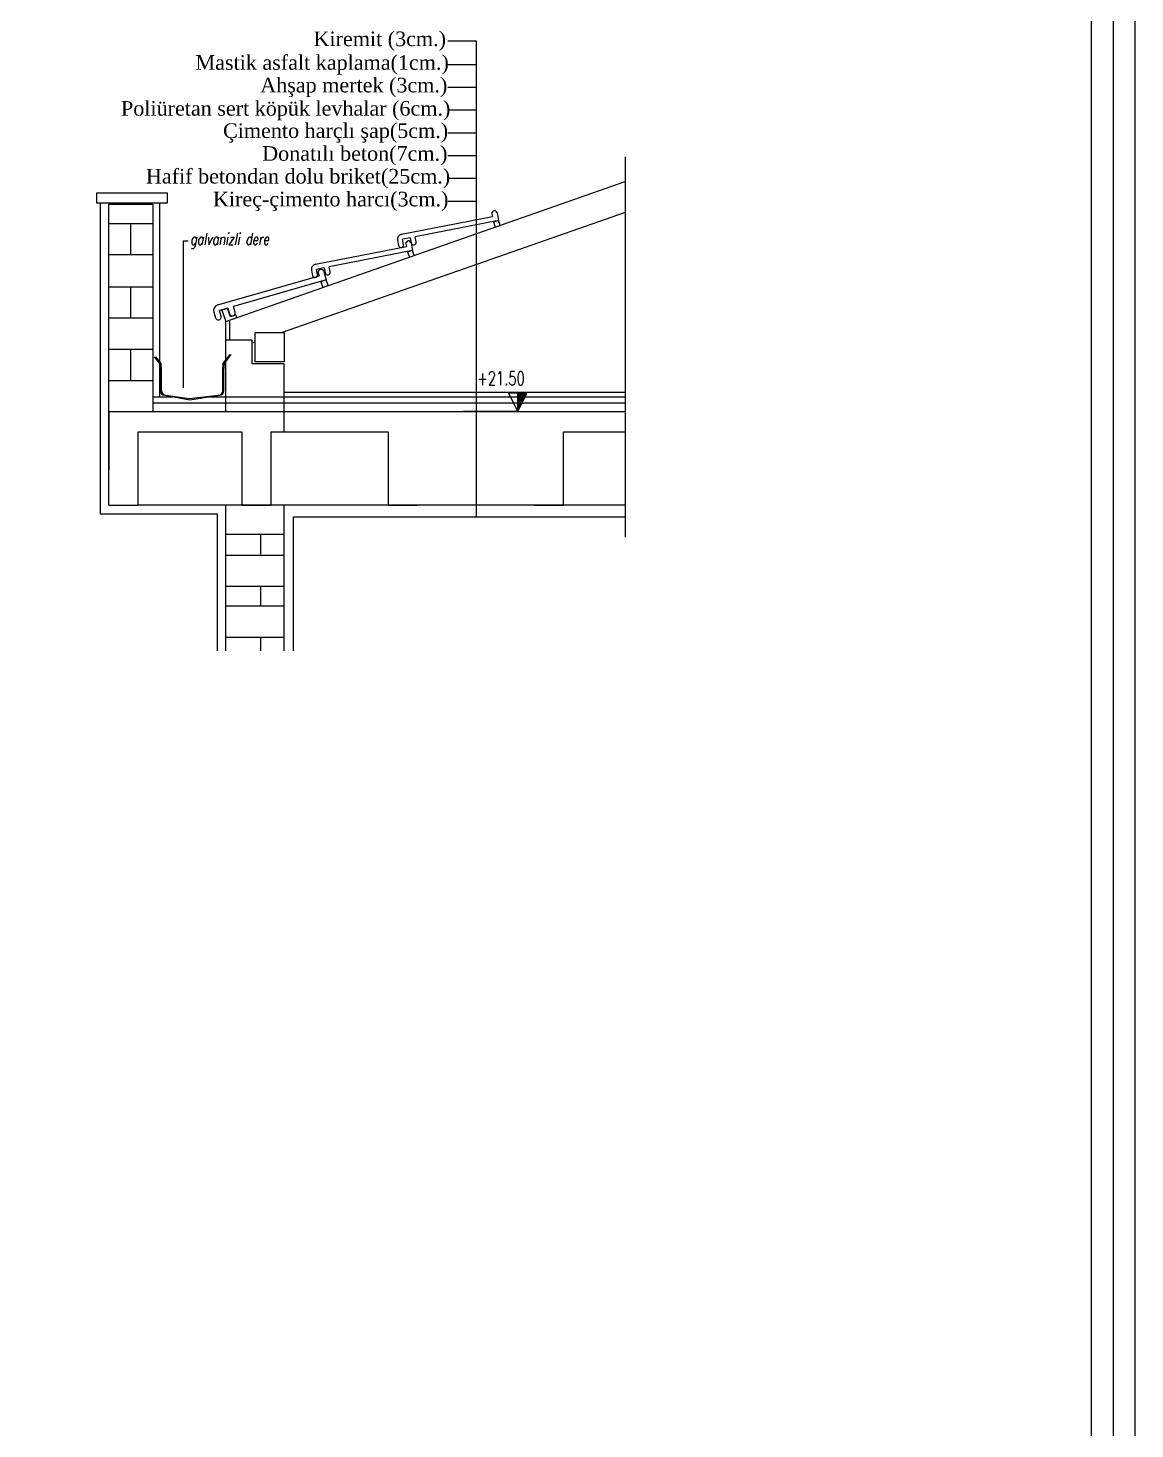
# Model space of a CAD drawing. Header units: millimetres. Extents: x -16104 to 67872, y -88009 to 12107.
# Drawn here: x 67115 to 67872, y 10292 to 11250 of the extents above; entities that cross this region are included whole.
import ezdxf
from ezdxf.enums import TextEntityAlignment as Align

# ---------------------------------------------------------------- set-up
doc = ezdxf.new("R2010")
doc.units = ezdxf.units.MM
doc.layers.get('0').update_dxf_attribs({"color": 241})
for name, color, linetype, lineweight in [('c05', 32, 'Continuous', 13), ('duvar', 123, 'Continuous', 25), ('g-tar', 252, 'Continuous', 18), ('kolon', 1, 'Continuous', 5), ('M-OLCU', 11, 'Continuous', 18), ('M-TEFRIS', 1, 'Continuous', 18), ('merdiven', 4, 'Continuous', 25), ('OLCU', 54, 'Continuous', 13), ('SEMBOL', 21, 'Continuous', 5), ('SIVA', 30, 'Continuous', 5), ('SıVA', 40, 'Continuous', 9)]:
    doc.layers.add(name, color=color, linetype=linetype, lineweight=lineweight)
doc.layers.add('TEFRIS', color=7, linetype='Continuous', lineweight=13, true_color=0x525c7a)
doc.styles.add('ITALICC', font='italicc_.ttf', dxfattribs={"width": 0.7, "height": 10})
doc.styles.add('KOT', font='ROMANS.shx', dxfattribs={"width": 0.7})
doc.styles.add('ÖLÇÜ', font='times.ttf', dxfattribs={"height": 15})

# ---------------------------------------------------------------- blocks, each defined once
blk = doc.blocks.new('kiremit')
at = {"layer": 'TEFRIS'}
for p, q in [((-5.3, 0.97), (29.99, 8.12)), ((32.34, 6.56), (0, 0)), ((29.77, 9.19), (29.99, 8.12)), ((31.75, 9.5), (32.34, 6.56)), ((0.4, -1.96), (0, 0)), ((-6.86, -1.39), (-6.46, -3.35)), ((-1.96, -0.4), (-4.9, -0.99)), ((-4.5, -2.95), (-4.9, -0.99)), ((-1.96, -0.4), (-1.56, -2.36))]:
    blk.add_line(p, q, dxfattribs=at)
for centre, radius, start, end in [((30.77, 9.3), 1, 11.4624, 191.4624), ((-4.9, -0.99), 2, 101.4624, 191.4624), ((-5.48, -3.15), 1, 191.4624, 11.4624), ((-0.58, -2.16), 1, 191.4624, 11.4624)]:
    blk.add_arc(centre, radius, start, end, dxfattribs=at)
blk = doc.blocks.new('*X25')
at = {"color": 0}
for p, q in [((689.511, 500.978), (689.532, 501)), ((689.54, 500.92), (689.621, 501)), ((689.57, 500.861), (689.709, 501)), ((689.599, 500.802), (689.798, 501)), ((689.629, 500.743), (689.886, 501)), ((689.658, 500.684), (689.974, 501)), ((689.688, 500.625), (690, 500.937)), ((689.717, 500.566), (690, 500.849)), ((689.746, 500.507), (690, 500.761)), ((689.776, 500.448), (690, 500.672)), ((689.805, 500.389), (690, 500.584)), ((689.835, 500.33), (690, 500.495)), ((689.864, 500.271), (690, 500.407)), ((689.894, 500.212), (690, 500.319)), ((689.923, 500.153), (690, 500.23)), ((689.953, 500.095), (690, 500.142)), ((689.982, 500.036), (690, 500.053))]:
    blk.add_line(p, q, dxfattribs=at)
blk = doc.blocks.new('KOTBLK07')
for p, q in [((0, 0), (-0.5, 1)), ((-0.5, 1), (0.5, 1)), ((0, 0), (0, 1)), ((0.5, 1), (0, 0)), ((0, 0), (3, 0))]:
    blk.add_line(p, q)
blk.add_blockref('*X25', (-690, -500))
at = {"color": 7, "style": 'KOT'}
blk.add_attdef('TEMIZ', text='', height=1, dxfattribs=at).set_placement((0, 1.218), align=Align.BOTTOM_LEFT)

msp = doc.modelspace()

# ---------------------------------------------------------------- linework, layer by layer
msp.add_line((67522.89, 11161.96), (67522.89, 10901.84))
at = {"layer": 'c05'}
for points in [[(67871.52, 8939.59), (67871.52, 8729.34), (64341.26, 8729.34), (64341.26, 12107.12), (67871.52, 12107.12), (67871.52, 10251.03)], [(67871.52, 8939.59), (67871.52, 8729.34), (64341.26, 8729.34), (64341.26, 12107.12), (67871.52, 12107.12), (67871.52, 10251.03)], [(67856.52, 8939.59), (67856.52, 8744.34), (64356.26, 8744.34), (64356.26, 12092.12), (67856.52, 12092.12), (67856.52, 10251.03)], [(67841.52, 8939.59), (67841.52, 8759.34), (64371.26, 8759.34), (64371.26, 12077.12), (67841.52, 12077.12), (67841.52, 10251.03)]]:
    msp.add_lwpolyline(points, dxfattribs=at)
at = {"layer": 'duvar', "linetype": 'Continuous', "ltscale": 0.1}
for p, q in [((67249.77, 10987.72), (67249.77, 11036.44)), ((67267.78, 11036.44), (67249.77, 11036.44)), ((67267.78, 11020.4), (67267.78, 11036.44)), ((67269.77, 11035.22), (67267.78, 11034.52)), ((67289.77, 11020.4), (67267.78, 11020.4)), ((67289.77, 10973.74), (67289.77, 11020.4)), ((67169.77, 10987.72), (67169.77, 10947.72)), ((67249.77, 10987.72), (67522.89, 10987.72)), ((67189.77, 10973.74), (67260.74, 10973.74)), ((67189.77, 10923.74), (67189.77, 10973.74)), ((67260.74, 10973.74), (67260.74, 10923.74)), ((67280.74, 10923.74), (67280.74, 10973.74)), ((67280.74, 10973.74), (67360.74, 10973.74)), ((67360.74, 10973.74), (67360.74, 10923.74)), ((67480.74, 10923.74), (67480.74, 10973.74)), ((67480.74, 10973.74), (67522.89, 10973.74)), ((67169.77, 10923.74), (67189.77, 10923.74)), ((67189.77, 10923.74), (67189.77, 10923.74)), ((67249.77, 10824.07), (67249.77, 10923.74)), ((67260.74, 10923.74), (67280.74, 10923.74)), ((67289.77, 10824.07), (67289.77, 10923.74)), ((67360.74, 10923.74), (67380.74, 10923.74)), ((67460.74, 10923.74), (67480.74, 10923.74))]:
    msp.add_line(p, q, dxfattribs=at)
for points in [[(67169.77, 11067.23), (67169.77, 11129.49), (67199.77, 11129.49), (67199.77, 11067.23)], [(67169.77, 10987.72), (67169.77, 11067.23)], [(67199.77, 11067.23), (67199.77, 10987.72)], [(67169.77, 10923.74), (67169.77, 10987.74), (67522.89, 10987.74)], [(67522.89, 10923.74), (67189.77, 10923.74)]]:
    msp.add_lwpolyline(points, dxfattribs=at)
at = {"layer": 'g-tar'}
for p, q in [((67169.77, 11116.4), (67199.77, 11116.4)), ((67184.77, 11095.07), (67184.77, 11116.4)), ((67169.77, 11095.07), (67199.77, 11095.07)), ((67169.77, 11073.05), (67199.77, 11073.05)), ((67184.77, 11051.72), (67184.77, 11073.05)), ((67169.77, 11051.72), (67199.77, 11051.72)), ((67169.77, 11030.39), (67199.77, 11030.39)), ((67184.77, 11009.05), (67184.77, 11030.39)), ((67169.77, 11009.05), (67199.77, 11009.05)), ((67249.77, 10903.75), (67289.77, 10903.75)), ((67273.71, 10890.21), (67273.71, 10903.23)), ((67249.77, 10889.58), (67289.77, 10889.58)), ((67249.77, 10868.24), (67289.77, 10868.24)), ((67273.71, 10854.7), (67273.71, 10867.72)), ((67249.77, 10854.7), (67289.77, 10854.7)), ((67249.77, 10833.37), (67289.77, 10833.37)), ((67273.71, 10824.07), (67273.71, 10833.37))]:
    msp.add_line(p, q, dxfattribs=at)
at = {"layer": 'kolon'}
for p, q in [((67401.72, 11241.33), (67420.91, 11241.33)), ((67420.91, 11241.33), (67420.91, 10915.39)), ((67401.72, 11225.23), (67420.91, 11225.23)), ((67401.72, 11209.65), (67420.91, 11209.65)), ((67401.72, 11194.07), (67420.91, 11194.07)), ((67401.72, 11178.49), (67420.91, 11178.49)), ((67401.72, 11162.91), (67420.91, 11162.91)), ((67401.72, 11147.33), (67420.91, 11147.33)), ((67401.72, 11131.75), (67420.91, 11131.75))]:
    msp.add_line(p, q, dxfattribs=at)
at = {"layer": 'kolon', "linetype": 'Continuous', "ltscale": 0.1}
msp.add_lwpolyline([(67269.77, 11041.73), (67289.77, 11041.73), (67289.77, 11021.73), (67269.77, 11021.73)], close=True, dxfattribs=at)
at = {"layer": 'M-OLCU', "linetype": 'Continuous', "ltscale": 0.1}
for p, q in [((67207.97, 10998.85), (67225.06, 10995.68)), ((67208.85, 10998.85), (67224.8, 10996.64)), ((67224.8, 10996.64), (67244.65, 10998.85)), ((67225.06, 10995.68), (67245.53, 10998.85))]:
    msp.add_line(p, q, dxfattribs=at)
msp.add_lwpolyline([(67224.05, 11104.27), (67220.56, 11104.27), (67220.56, 11003.9)], dxfattribs=at)
at = {"layer": 'M-TEFRIS', "linetype": 'Continuous', "ltscale": 0.1}
for p, q in [((67199.77, 10997.8), (67213.63, 10997.8)), ((67199.77, 10993.6), (67522.89, 10993.6)), ((67238.75, 10997.8), (67522.89, 10997.8)), ((67289.77, 11001), (67522.89, 11001))]:
    msp.add_line(p, q, dxfattribs=at)
at = {"layer": 'merdiven'}
for points in [[(67434.09, 11113.89), (67437.41, 11115.05), (67436.25, 11118.38), (67432.93, 11117.21), (67434.09, 11113.89)], [(67375.3, 11093.34), (67378.62, 11094.51), (67377.46, 11097.83), (67374.13, 11096.67), (67375.3, 11093.34)], [(67316.05, 11072.64), (67319.83, 11073.96), (67318.5, 11077.74), (67314.73, 11076.41), (67316.05, 11072.64)], [(67249.77, 11049.41), (67257.33, 11052.05), (67256.67, 11053.94), (67252.89, 11052.62), (67250.91, 11058.28), (67247.13, 11056.96), (67249.77, 11049.41)]]:
    msp.add_lwpolyline(points, dxfattribs=at)
at = {"layer": 'OLCU', "linetype": 'Continuous', "ltscale": 0.1}
for p, q in [((67249.77, 11049.41), (67522.89, 11145)), ((67522.89, 11123.81), (67288.38, 11041.73)), ((67249.77, 11036.44), (67249.77, 11049.41)), ((67252.42, 11036.63), (67252.42, 11049.6))]:
    msp.add_line(p, q, dxfattribs=at)
at = {"layer": 'SIVA', "linetype": 'Continuous', "ltscale": 0.1}
msp.add_lwpolyline([(67209.85, 11130.53), (67209.85, 11137.09), (67161.37, 11137.09), (67161.37, 11130.53)], close=True, dxfattribs=at)
for points in [[(67204.53, 11130.4), (67204.53, 11067.23)], [(67204.53, 11067.23), (67204.53, 10997.8)]]:
    msp.add_lwpolyline(points, dxfattribs=at)
at = {"layer": 'SıVA', "linetype": 'Continuous', "ltscale": 0.1}
for points in [[(67163.77, 11130.53), (67163.77, 11067.23)], [(67163.77, 11067.23), (67163.77, 10917.83), (67205.77, 10917.83), (67205.77, 10917.83), (67243.77, 10917.83), (67243.77, 10824.07)], [(67522.89, 10915.39), (67295.77, 10915.39), (67295.77, 10861.72), (67295.77, 10861.72), (67295.77, 10824.07)]]:
    msp.add_lwpolyline(points, dxfattribs=at)
at = {"layer": 'TEFRIS'}
for p, q in [((67204.63, 11020.61), (67201.11, 11025.05)), ((67205.51, 11020.61), (67201.99, 11025.05)), ((67247.98, 11020.6), (67252.64, 11026.74)), ((67248.86, 11020.61), (67253.52, 11026.74)), ((67204.97, 11016.26), (67204.63, 11020.61)), ((67204.97, 11008.45), (67204.97, 11016.26)), ((67205.85, 11016.26), (67205.51, 11020.61)), ((67205.85, 11008.45), (67205.85, 11016.26)), ((67247.64, 11016.26), (67247.98, 11020.6)), ((67247.65, 11008.45), (67247.64, 11016.26)), ((67247.65, 11008.45), (67247.64, 11016.26)), ((67248.52, 11016.26), (67248.86, 11020.61)), ((67248.53, 11008.45), (67248.52, 11016.26)), ((67204.97, 11001.84), (67204.96, 11008.69)), ((67205.85, 11001.84), (67205.84, 11008.69)), ((67247.65, 11001.84), (67247.65, 11008.69)), ((67248.53, 11001.84), (67248.53, 11008.69))]:
    msp.add_line(p, q, dxfattribs=at)
for centre, start, end in [((67207.97, 11001.85), 180.1199, 270), ((67208.85, 11001.85), 180.1199, 270), ((67244.65, 11001.85), 270, 359.8801), ((67245.53, 11001.85), 270, 359.8801)]:
    msp.add_arc(centre, 3, start, end, dxfattribs=at)

# ---------------------------------------------------------------- block references
at = {"layer": 'merdiven'}
for p, xscale, yscale, zscale, rotation in [((67379.25, 11107.23), 1.760000000003913, 1.760000000003913, 1.760000000003913, 359.6329663567402), ((67320.45, 11086.68), 1.760000000003913, 1.760000000003913, 1.760000000003913, 359.6329663567402), ((67255.04, 11059.61), 2.000000000009531, 2.000000000009531, 2.000000000009531, 4.475413709335592)]:
    msp.add_blockref('kiremit', p, dxfattribs=dict(at, xscale=xscale, yscale=yscale, zscale=zscale, rotation=rotation))
at = {"layer": 'SEMBOL'}
ref = msp.add_blockref('KOTBLK07', (67449.42, 10987.74), dxfattribs=dict(at, xscale=-12.48000000001048, yscale=12.4800000000032, zscale=12.48))
ref.add_attrib('TEMIZ', '+21.50', dxfattribs={"color": 54, "height": 9.36, "style": 'KOT', "width": 0.7}).set_placement((67421.65, 11002.94), align=Align.BOTTOM_LEFT)

# ---------------------------------------------------------------- texts
at = {"layer": 'kolon', "ltscale": 0.8, "style": 'ÖLÇÜ'}
for s, p in [('Kiremit (3cm.)', (67309.77, 11237.69)), ('Mastik asfalt kaplama(1cm.)', (67229.06, 11221.52)), ('Ahşap mertek (3cm.)', (67273.33, 11206.06)), ('Poliüretan sert köpük levhalar (6cm.)', (67178.1, 11190.13)), ('Çimento harçlı şap(5cm.)', (67247.88, 11174.88)), ('Donatılı beton(7cm.)', (67274.66, 11159.28)), ('Hafif betondan dolu briket(25cm.)', (67195.17, 11143.7)), ('Kireç-çimento harcı(3cm.)', (67240.98, 11128.06))]:
    msp.add_text(s, height=10, dxfattribs=at).set_placement(p)
at = {"layer": 'M-OLCU', "linetype": 'Continuous', "ltscale": 0.1, "style": 'ITALICC', "width": 0.7}
msp.add_text('galvanizli dere', height=8, dxfattribs=at).set_placement((67225.31, 11101.74))

doc.saveas('drawing.dxf')
